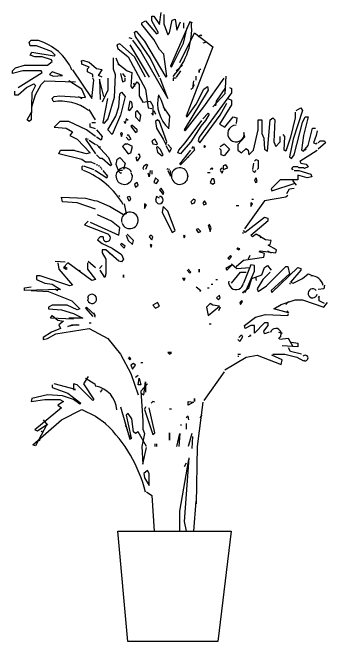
# Model space of a CAD drawing. Header units: millimetres. Extents: x 12377 to 30673, y 89761 to 101952.
# Drawn here: x 15308 to 15865, y 99788 to 100900 of the extents above; entities that cross this region are included whole.
import ezdxf

# ---------------------------------------------------------------- set-up
doc = ezdxf.new("R2010")
doc.units = ezdxf.units.MM

# ---------------------------------------------------------------- blocks, each defined once
blk = doc.blocks.new('A$C42C9230E')
for p, q in [((259.6, 1090.6), (262.8, 1111.8)), ((246.5, 1105.3), (249.8, 1105.3)), ((246.5, 1097.1), (246.5, 1105.3)), ((249.8, 1105.3), (259.6, 1090.6)), ((267.7, 1108.5), (267.7, 1092.2)), ((228.6, 1093.8), (235.1, 1097.1)), ((228.6, 1090.6), (228.6, 1093.8)), ((249.8, 1064.5), (228.6, 1090.6)), ((235.1, 1097.1), (254.7, 1074.3)), ((257.9, 1075.9), (246.5, 1097.1)), ((267.7, 1092.2), (274.3, 1072.6)), ((277.5, 1075.9), (282.4, 1098.7)), ((313.4, 1095.5), (279.2, 1017.1)), ((282.4, 1098.7), (287.3, 1100.4)), ((287.3, 1100.4), (290.6, 1080.8)), ((290.6, 1080.8), (297.1, 1095.5)), ((302, 1093.8), (302, 1084.1)), ((318.3, 1093.8), (313.4, 1095.5)), ((215.5, 1077.5), (218.8, 1079.2)), ((218.8, 1079.2), (233.5, 1061.2)), ((302, 1057.9), (308.6, 1085.7)), ((205.7, 1067.7), (210.6, 1066.1)), ((217.1, 1069.4), (215.5, 1077.5)), ((243.3, 1031.8), (217.1, 1069.4)), ((254.7, 1074.3), (257.9, 1075.9)), ((274.3, 1072.6), (277.5, 1075.9)), ((295.5, 1023.6), (321.6, 1075.9)), ((321.6, 1075.9), (354.3, 1051.4)), ((328.1, 1069.4), (333, 1072.6)), ((333, 1072.6), (334.7, 1071)), ((29.4, 1059.6), (32.7, 1062.8)), ((31, 1053), (29.4, 1059.6)), ((32.7, 1062.8), (45.7, 1062.8)), ((189.4, 1056.3), (184.5, 1054.7)), ((215.5, 1033.4), (189.4, 1056.3)), ((212.2, 1062.8), (226.9, 1043.2)), ((233.5, 1061.2), (271, 997.5)), ((259.6, 1046.5), (249.8, 1064.5)), ((280.8, 1015.5), (302, 1057.9)), ((342.8, 1059.6), (336.3, 1057.9)), ((42.4, 1053), (31, 1053)), ((68.6, 1043.2), (42.4, 1053)), ((184.5, 1054.7), (186.1, 1048.1)), ((186.1, 1048.1), (204.1, 1033.4)), ((207.3, 1054.7), (241.6, 997.5)), ((267.7, 1038.3), (259.6, 1046.5)), ((354.3, 1051.4), (306.9, 929)), ((31, 1036.7), (34.3, 1041.6)), ((39.2, 1033.4), (31, 1036.7)), ((34.3, 1041.6), (73.5, 1035.1)), ((75.1, 1036.7), (68.6, 1043.2)), ((73.5, 1035.1), (75.1, 1036.7)), ((226.9, 1043.2), (274.3, 960)), ((272.6, 999.2), (267.7, 1038.3)), ((52.2, 1033.4), (39.2, 1033.4)), ((68.6, 1028.5), (52.2, 1033.4)), ((62, 1018.8), (70.2, 1025.3)), ((70.2, 1025.3), (68.6, 1028.5)), ((122.4, 1026.9), (120.8, 1025.3)), ((122.4, 1020.4), (122.4, 1026.9)), ((135.5, 1023.6), (124.1, 1026.9)), ((148.6, 1012.2), (135.5, 1023.6)), ((177.9, 1031.8), (177.9, 1012.2)), ((182.8, 1031.8), (187.7, 1018.8)), ((204.1, 1033.4), (235.1, 976.3)), ((235.1, 997.5), (215.5, 1033.4)), ((259.6, 997.5), (243.3, 1031.8)), ((0, 1009), (4.9, 1013.9)), ((4.9, 1013.9), (21.2, 1018.8)), ((21.2, 1018.8), (62, 1018.8)), ((135.5, 1015.5), (122.4, 1020.4)), ((132.2, 1012.2), (135.5, 1015.5)), ((132.2, 1007.3), (132.2, 1012.2)), ((158.4, 1010.6), (148.6, 1012.2)), ((177.9, 1012.2), (181.2, 1002.4)), ((186.1, 1022), (202.4, 1009)), ((279.2, 1017.1), (280.8, 1015.5)), ((300.4, 1018.8), (289, 1009)), ((331.4, 1012.2), (333, 1010.6)), ((18, 1009), (0, 1004.1)), ((0, 1004.1), (0, 1009)), ((9.8, 979.6), (52.2, 1005.7)), ((50.6, 1009), (18, 1009)), ((52.2, 1005.7), (50.6, 1009)), ((70.2, 1007.3), (65.3, 1002.4)), ((65.3, 1002.4), (71.8, 999.2)), ((88.2, 1000.8), (70.2, 1007.3)), ((71.8, 999.2), (88.2, 1000.8)), ((106.1, 1010.6), (140.4, 960)), ((142, 1002.4), (132.2, 1007.3)), ((142, 997.5), (142, 1002.4)), ((151.8, 1000.8), (158.4, 1010.6)), ((158.4, 997.5), (151.8, 1000.8)), ((181.2, 1002.4), (179.6, 961.6)), ((191, 1004.1), (194.3, 989.4)), ((194.3, 1004.1), (199.2, 997.5)), ((202.4, 1009), (210.6, 1005.7)), ((210.6, 1005.7), (209, 981.2)), ((297.1, 1009), (289, 997.5)), ((329.8, 1010.6), (329.8, 1005.7)), ((329.8, 1005.7), (329.8, 1010.6)), ((50.6, 984.5), (57.1, 991)), ((57.1, 991), (111, 989.4)), ((122.4, 976.3), (99.6, 991)), ((140.4, 960), (143.7, 992.6)), ((143.7, 992.6), (142, 995.9)), ((153.5, 994.3), (155.1, 958.3)), ((161.6, 963.2), (153.5, 994.3)), ((168.2, 995.9), (168.2, 974.7)), ((194.3, 989.4), (199.2, 991)), ((199.2, 991), (199.2, 995.9)), ((274.3, 960), (261.2, 995.9)), ((271, 997.5), (272.6, 999.2)), ((289, 995.9), (284.1, 995.9)), ((284.1, 995.9), (284.1, 991)), ((320, 991), (318.3, 977.9)), ((324.9, 992.6), (324.9, 999.2)), ((337.9, 945.3), (373.9, 995.9)), ((377.1, 999.2), (375.5, 968.1)), ((9.8, 966.5), (24.5, 979.6)), ((24.5, 979.6), (37.5, 986.1)), ((40.8, 982.8), (34.3, 969.8)), ((37.5, 986.1), (40.8, 982.8)), ((40.8, 966.5), (50.6, 984.5)), ((209, 981.2), (212.2, 977.9)), ((212.2, 977.9), (220.4, 989.4)), ((213.9, 987.7), (215.5, 981.2)), ((220.4, 989.4), (223.7, 984.5)), ((223.7, 984.5), (223.7, 964.9)), ((318.3, 977.9), (321.6, 984.5)), ((337.9, 976.3), (344.5, 981.2)), ((344.5, 981.2), (346.1, 974.7)), ((360.8, 955.1), (377.1, 979.6)), ((383.6, 979.6), (386.9, 977.9)), ((3.3, 973), (3.3, 966.5)), ((34.3, 969.8), (32.7, 922.4)), ((129, 961.6), (122.4, 976.3)), ((168.2, 974.7), (158.4, 953.4)), ((187.7, 945.3), (189.4, 968.1)), ((189.4, 968.1), (192.6, 971.4)), ((192.6, 971.4), (199.2, 963.2)), ((235.1, 976.3), (240, 943.7)), ((346.1, 974.7), (303.7, 904.5)), ((315.1, 977.9), (316.7, 976.3)), ((324.9, 950.2), (337.9, 976.3)), ((386.9, 969.8), (329.8, 891.4)), ((375.5, 968.1), (354.3, 945.3)), ((386.9, 977.9), (386.9, 969.8)), ((3.3, 966.5), (9.8, 966.5)), ((34.3, 945.3), (40.8, 966.5)), ((70.2, 960), (73.5, 963.2)), ((71.8, 955.1), (70.2, 960)), ((73.5, 963.2), (83.3, 964.9)), ((83.3, 964.9), (129, 961.6)), ((115.9, 963.2), (122.4, 960)), ((160, 917.5), (168.2, 960)), ((179.6, 961.6), (168.2, 924.1)), ((199.2, 963.2), (191, 930.6)), ((223.7, 964.9), (230.2, 953.4)), ((257.9, 966.5), (262.8, 956.7)), ((262.8, 956.7), (269.4, 938.8)), ((380.4, 960), (386.9, 956.7)), ((386.9, 956.7), (386.9, 948.6)), ((34.3, 937.1), (34.3, 945.3)), ((182.8, 929), (187.7, 945.3)), ((207.3, 955.1), (204.1, 940.4)), ((210.6, 953.4), (207.3, 955.1)), ((207.3, 938.8), (212.2, 945.3)), ((212.2, 945.3), (210.6, 953.4)), ((230.2, 953.4), (243.3, 955.1)), ((243.3, 955.1), (248.1, 946.9)), ((248.1, 946.9), (248.1, 930.6)), ((266.1, 945.3), (277.5, 929)), ((305.3, 902.8), (337.9, 945.3)), ((308.6, 927.3), (324.9, 950.2)), ((359.2, 946.9), (360.8, 955.1)), ((386.9, 948.6), (365.7, 914.3)), ((367.3, 930.6), (378.8, 951.8)), ((26.1, 922.4), (34.3, 937.1)), ((146.9, 922.4), (135.5, 940.4)), ((204.1, 940.4), (207.3, 938.8)), ((220.4, 938.8), (217.1, 935.5)), ((217.1, 935.5), (217.1, 927.3)), ((226.9, 930.6), (220.4, 938.8)), ((240, 943.7), (246.5, 942)), ((249.8, 938.8), (253, 932.2)), ((512.6, 938.8), (496.3, 888.1)), ((499.6, 935.5), (499.6, 925.7)), ((501.2, 938.8), (509.4, 943.7)), ((509.4, 943.7), (512.6, 938.8)), ((168.2, 924.1), (161.6, 915.9)), ((168.2, 904.5), (182.8, 929)), ((191, 930.6), (176.3, 896.3)), ((200.8, 924.1), (199.2, 915.9)), ((204.1, 920.8), (200.8, 924.1)), ((217.1, 927.3), (225.3, 919.2)), ((225.3, 919.2), (226.9, 930.6)), ((248.1, 930.6), (246.5, 933.9)), ((277.5, 929), (275.9, 906.1)), ((306.9, 929), (308.6, 927.3)), ((331.4, 881.6), (367.3, 930.6)), ((336.3, 924.1), (346.1, 933.9)), ((347.7, 932.2), (341.2, 920.8)), ((346.1, 933.9), (347.7, 932.2)), ((375.5, 909.4), (390.2, 927.3)), ((390.2, 927.3), (396.7, 925.7)), ((396.7, 925.7), (395.1, 915.9)), ((455.5, 922.4), (460.4, 925.7)), ((460.4, 925.7), (463.6, 922.4)), ((499.6, 925.7), (491.4, 891.4)), ((512.6, 917.5), (517.5, 927.3)), ((522.4, 927.3), (514.3, 894.7)), ((517.5, 927.3), (522.4, 927.3)), ((29.4, 919.2), (26.1, 922.4)), ((32.7, 922.4), (29.4, 919.2)), ((83.3, 919.2), (73.5, 909.4)), ((99.6, 919.2), (83.3, 919.2)), ((130.6, 904.5), (99.6, 919.2)), ((137.1, 909.4), (137.1, 915.9)), ((140.4, 917.5), (146.9, 917.5)), ((161.6, 915.9), (160, 917.5)), ((199.2, 915.9), (197.5, 919.2)), ((210.6, 912.6), (209, 911)), ((220.4, 904.5), (210.6, 912.6)), ((256.3, 922.4), (253, 919.2)), ((253, 919.2), (254.7, 907.7)), ((259.6, 919.2), (256.3, 922.4)), ((272.6, 883.2), (259.6, 919.2)), ((305.3, 881.6), (334.7, 920.8)), ((341.2, 920.8), (333, 911)), ((365.7, 914.3), (375.5, 909.4)), ((434.3, 922.4), (440.8, 922.4)), ((434.3, 904.5), (434.3, 922.4)), ((440.8, 922.4), (440.8, 897.9)), ((450.6, 866.9), (455.5, 922.4)), ((463.6, 922.4), (462, 883.2)), ((497.9, 860.4), (512.6, 917.5)), ((73.5, 909.4), (94.7, 907.7)), ((94.7, 907.7), (106.1, 901.2)), ((106.1, 901.2), (101.2, 894.7)), ((146.9, 893), (130.6, 904.5)), ((146.9, 906.1), (137.1, 909.4)), ((148.6, 904.5), (158.4, 893)), ((176.3, 896.3), (168.2, 904.5)), ((209, 911), (217.1, 899.6)), ((217.1, 899.6), (220.4, 901.2)), ((220.4, 901.2), (220.4, 904.5)), ((254.7, 907.7), (266.1, 888.1)), ((303.7, 904.5), (305.3, 902.8)), ((333, 911), (315.1, 883.2)), ((426.1, 868.6), (434.3, 904.5)), ((522.4, 876.7), (530.6, 907.7)), ((530.6, 907.7), (535.5, 907.7)), ((538.7, 902.8), (537.1, 894.7)), ((101.2, 894.7), (114.3, 888.1)), ((130.6, 889.8), (129, 888.1)), ((129, 888.1), (130.6, 889.8)), ((156.7, 886.5), (148.6, 891.4)), ((158.4, 893), (156.7, 886.5)), ((192.6, 899.6), (191, 897.9)), ((191, 897.9), (192.6, 893)), ((194.3, 897.9), (192.6, 899.6)), ((192.6, 893), (194.3, 897.9)), ((205.7, 886.5), (200.8, 891.4)), ((202.4, 894.7), (204.1, 896.3)), ((204.1, 896.3), (209, 888.1)), ((329.8, 891.4), (328.1, 884.9)), ((409.8, 891.4), (398.3, 878.4)), ((408.1, 899.6), (409.8, 891.4)), ((440.8, 897.9), (444.1, 889.8)), ((444.1, 889.8), (445.7, 870.2)), ((473.4, 883.2), (473.4, 893)), ((481.6, 893), (478.3, 896.3)), ((480, 868.6), (481.6, 893)), ((491.4, 891.4), (483.2, 866.9)), ((514.3, 894.7), (511, 868.6)), ((537.1, 894.7), (532.2, 881.6)), ((114.3, 888.1), (137.1, 863.7)), ((129, 888.1), (146.9, 862)), ((133.9, 888.1), (132.2, 888.1)), ((132.2, 888.1), (133.9, 888.1)), ((135.5, 886.5), (146.9, 878.4)), ((148.6, 878.4), (169.8, 855.5)), ((199.2, 880), (194.3, 875.1)), ((200.8, 878.4), (199.2, 880)), ((202.4, 880), (200.8, 878.4)), ((212.2, 875.1), (202.4, 880)), ((209, 888.1), (205.7, 886.5)), ((251.4, 888.1), (246.5, 884.9)), ((246.5, 884.9), (248.1, 880)), ((248.1, 880), (254.7, 878.4)), ((256.3, 880), (251.4, 888.1)), ((254.7, 878.4), (256.3, 880)), ((266.1, 888.1), (271, 878.4)), ((271, 878.4), (272.6, 883.2)), ((280.8, 871.8), (274.3, 878.4)), ((293.9, 868.6), (305.3, 881.6)), ((315.1, 883.2), (302, 868.6)), ((328.1, 884.9), (331.4, 881.6)), ((367.3, 875.1), (373.9, 880)), ((373.9, 880), (383.6, 870.2)), ((398.3, 878.4), (398.3, 868.6)), ((462, 883.2), (465.3, 875.1)), ((465.3, 875.1), (473.4, 883.2)), ((496.3, 888.1), (489.8, 857.1)), ((532.2, 881.6), (537.1, 880)), ((537.1, 880), (538.7, 881.6)), ((540.4, 881.6), (543.6, 884.9)), ((553.4, 881.6), (540.4, 870.2)), ((543.6, 884.9), (551.8, 884.9)), ((551.8, 884.9), (553.4, 881.6)), ((81.6, 862), (84.9, 868.6)), ((84.9, 868.6), (109.4, 868.6)), ((130.6, 862), (106.1, 868.6)), ((155.1, 873.5), (153.5, 875.1)), ((153.5, 875.1), (155.1, 873.5)), ((194.3, 875.1), (204.1, 862)), ((209, 863.7), (212.2, 875.1)), ((256.3, 875.1), (254.7, 873.5)), ((254.7, 873.5), (256.3, 865.3)), ((261.2, 870.2), (256.3, 875.1)), ((266.1, 860.4), (261.2, 870.2)), ((271, 876.7), (277.5, 865.3)), ((277.5, 865.3), (280.8, 871.8)), ((292.2, 863.7), (293.9, 868.6)), ((295.5, 844.1), (315.1, 868.6)), ((302, 868.6), (297.1, 862)), ((321.6, 868.6), (303.7, 849)), ((316.7, 871.8), (320, 875.1)), ((320, 875.1), (321.6, 868.6)), ((339.6, 876.7), (337.9, 875.1)), ((337.9, 875.1), (339.6, 873.5)), ((341.2, 875.1), (339.6, 876.7)), ((339.6, 873.5), (341.2, 875.1)), ((369, 868.6), (365.7, 871.8)), ((369, 860.4), (369, 868.6)), ((383.6, 870.2), (373.9, 858.8)), ((398.3, 868.6), (404.9, 863.7)), ((404.9, 863.7), (413, 871.8)), ((413, 871.8), (416.3, 868.6)), ((416.3, 868.6), (417.9, 860.4)), ((417.9, 860.4), (426.1, 868.6)), ((445.7, 870.2), (450.6, 866.9)), ((483.2, 866.9), (480, 868.6)), ((507.7, 849), (538.7, 868.6)), ((511, 868.6), (514.3, 866.9)), ((514.3, 866.9), (522.4, 876.7)), ((519.2, 870.2), (517.5, 868.6)), ((517.5, 868.6), (519.2, 870.2)), ((122.4, 852.2), (81.6, 862)), ((137.1, 863.7), (130.6, 862)), ((155.1, 853.9), (148.6, 860.4)), ((204.1, 862), (209, 863.7)), ((218.8, 855.5), (220.4, 857.1)), ((225.3, 857.1), (220.4, 849)), ((222, 860.4), (223.7, 862)), ((223.7, 862), (225.3, 857.1)), ((256.3, 865.3), (264.5, 858.8)), ((264.5, 858.8), (266.1, 860.4)), ((297.1, 862), (292.2, 863.7)), ((311.8, 857.1), (310.2, 855.5)), ((310.2, 855.5), (311.8, 857.1)), ((373.9, 858.8), (369, 860.4)), ((489.8, 857.1), (493, 853.9)), ((493, 853.9), (497.9, 860.4)), ((129, 847.3), (122.4, 852.2)), ((138.8, 847.3), (129, 847.3)), ((146.9, 844.1), (138.8, 847.3)), ((158.4, 853.9), (155.1, 853.9)), ((173.1, 840.8), (158.4, 853.9)), ((169.8, 855.5), (174.7, 842.4)), ((184.5, 852.2), (182.8, 844.1)), ((184.5, 852.2), (189.4, 855.5)), ((189.4, 855.5), (199.2, 845.7)), ((199.2, 845.7), (195.9, 834.3)), ((220.4, 849), (218.8, 855.5)), ((303.7, 849), (297.1, 842.4)), ((426.1, 845.7), (424.5, 834.3)), ((427.7, 849), (431, 852.2)), ((431, 852.2), (434.3, 850.6)), ((434.3, 850.6), (434.3, 835.9)), ((507.7, 849), (509.4, 845.7)), ((509.4, 845.7), (519.2, 844.1)), ((124.1, 840.8), (122.4, 839.2)), ((122.4, 839.2), (124.1, 840.8)), ((122.4, 839.2), (122.4, 834.3)), ((122.4, 834.3), (124.1, 834.3)), ((125.7, 840.8), (143.7, 834.3)), ((150.2, 842.4), (148.6, 842.4)), ((148.6, 842.4), (150.2, 842.4)), ((153.5, 840.8), (151.8, 840.8)), ((151.8, 840.8), (153.5, 840.8)), ((156.7, 837.5), (155.1, 839.2)), ((155.1, 839.2), (156.7, 837.5)), ((158.4, 834.3), (156.7, 835.9)), ((156.7, 835.9), (158.4, 834.3)), ((174.7, 842.4), (173.1, 840.8)), ((182.8, 844.1), (186.1, 834.3)), ((231.8, 840.8), (230.2, 835.9)), ((230.2, 835.9), (231.8, 834.3)), ((231.8, 840.8), (236.7, 844.1)), ((238.4, 842.4), (235.1, 834.3)), ((236.7, 844.1), (238.4, 842.4)), ((274.3, 835.9), (272.6, 834.3)), ((272.6, 834.3), (274.3, 835.9)), ((277.5, 834.3), (275.9, 834.3)), ((275.9, 834.3), (277.5, 834.3)), ((297.1, 842.4), (295.5, 844.1)), ((349.4, 834.3), (352.6, 837.5)), ((352.6, 837.5), (354.3, 835.9)), ((354.3, 835.9), (352.6, 834.3)), ((367.3, 834.3), (370.6, 837.5)), ((377.1, 842.4), (372.2, 840.8)), ((372.2, 840.8), (372.2, 834.3)), ((372.2, 834.3), (380.4, 837.5)), ((380.4, 837.5), (377.1, 842.4)), ((434.3, 835.9), (432.6, 834.3)), ((496.3, 839.2), (493, 835.9)), ((493, 835.9), (496.3, 834.3)), ((504.5, 839.2), (496.3, 839.2)), ((506.1, 837.5), (504.5, 839.2)), ((514.3, 837.5), (506.1, 837.5)), ((515.9, 835.9), (514.3, 837.5)), ((522.4, 839.2), (515.9, 835.9)), ((519.2, 844.1), (522.4, 839.2)), ((145.3, 832.6), (146.9, 832.6)), ((146.9, 832.6), (166.5, 819.6)), ((168.2, 822.8), (160, 832.6)), ((166.5, 819.6), (168.2, 822.8)), ((194.3, 832.6), (186.1, 832.6)), ((186.1, 832.6), (191, 827.7)), ((191, 827.7), (192.6, 829.4)), ((209, 829.4), (210.6, 824.5)), ((241.6, 821.2), (240, 827.7)), ((243.3, 832.6), (241.6, 821.2)), ((246.5, 832.6), (246.5, 826.1)), ((274.3, 832.6), (279.2, 822.8)), ((279.2, 822.8), (279.2, 832.6)), ((308.6, 824.5), (310.2, 821.2)), ((344.5, 829.4), (349.4, 829.4)), ((367.3, 832.6), (370.6, 827.7)), ((370.6, 827.7), (372.2, 832.6)), ((424.5, 832.6), (427.7, 829.4)), ((427.7, 829.4), (431, 832.6)), ((497.9, 832.6), (506.1, 832.6)), ((520.8, 819.6), (504.5, 824.5)), ((504.5, 824.5), (504.5, 816.3)), ((506.1, 832.6), (527.3, 826.1)), ((527.3, 826.1), (528.9, 821.2)), ((253, 819.6), (249.8, 811.4)), ((257.9, 814.7), (253, 819.6)), ((254.7, 809.8), (257.9, 814.7)), ((352.6, 817.9), (349.4, 811.4)), ((355.9, 817.9), (352.6, 817.9)), ((357.5, 811.4), (355.9, 817.9)), ((431, 819.6), (427.7, 816.3)), ((427.7, 816.3), (429.4, 811.4)), ((429.4, 811.4), (432.6, 813)), ((432.6, 813), (431, 819.6)), ((473.4, 816.3), (457.1, 800)), ((504.5, 816.3), (473.4, 816.3)), ((494.7, 814.7), (501.2, 806.5)), ((528.9, 821.2), (520.8, 819.6)), ((220.4, 811.4), (215.5, 808.2)), ((215.5, 808.2), (217.1, 803.3)), ((217.1, 803.3), (222, 806.5)), ((222, 806.5), (220.4, 811.4)), ((249.8, 811.4), (254.7, 809.8)), ((262.8, 801.6), (259.6, 798.4)), ((267.7, 793.5), (262.8, 801.6)), ((349.4, 811.4), (354.3, 808.2)), ((354.3, 808.2), (357.5, 811.4)), ((458.7, 796.7), (497.9, 809.8)), ((489.8, 800), (497.9, 801.6)), ((259.6, 798.4), (266.1, 790.2)), ((266.1, 790.2), (267.7, 793.5)), ((457.1, 800), (458.7, 796.7)), ((484.9, 791.8), (489.8, 800)), ((86.5, 785.3), (129, 783.7)), ((88.2, 777.1), (86.5, 785.3)), ((129, 783.7), (146.9, 778.8)), ((171.4, 769), (148.6, 778.8)), ((187.7, 788.6), (189.4, 786.9)), ((207.3, 786.9), (202.4, 785.3)), ((202.4, 785.3), (205.7, 778.8)), ((205.7, 778.8), (209, 782)), ((209, 782), (207.3, 786.9)), ((254.7, 786.9), (253, 780.4)), ((259.6, 783.7), (254.7, 786.9)), ((320, 782), (315.1, 777.1)), ((323.2, 780.4), (320, 782)), ((321.6, 775.5), (323.2, 780.4)), ((339.6, 778.8), (336.3, 775.5)), ((342.8, 773.9), (339.6, 778.8)), ((445.7, 778.8), (409.8, 729.8)), ((422.8, 782), (426.1, 782)), ((483.2, 785.3), (445.7, 778.8)), ((486.5, 788.6), (483.2, 785.3)), ((114.3, 775.5), (88.2, 777.1)), ((146.9, 764.1), (114.3, 775.5)), ((195.9, 754.3), (171.4, 769)), ((197.5, 773.9), (200.8, 755.9)), ((233.5, 773.9), (233.5, 765.7)), ((236.7, 772.2), (233.5, 773.9)), ((233.5, 765.7), (236.7, 772.2)), ((266.1, 769), (264.5, 759.2)), ((274.3, 760.8), (266.1, 769)), ((315.1, 777.1), (316.7, 773.9)), ((316.7, 773.9), (321.6, 775.5)), ((336.3, 775.5), (337.9, 772.2)), ((337.9, 772.2), (342.8, 773.9)), ((395.1, 770.6), (400, 770.6)), ((421.2, 775.5), (421.2, 769)), ((424.5, 773.9), (421.2, 775.5)), ((421.2, 769), (424.5, 773.9)), ((264.5, 759.2), (282.4, 723.3)), ((287.3, 726.5), (274.3, 760.8)), ((174.7, 742.8), (150.2, 754.3)), ((200.8, 755.9), (195.9, 754.3)), ((445.7, 749.4), (411.4, 723.3)), ((452.2, 747.7), (445.7, 749.4)), ((452.2, 744.5), (452.2, 747.7)), ((133.9, 742.8), (127.3, 736.3)), ((127.3, 736.3), (169.8, 720)), ((137.1, 741.2), (187.7, 718.4)), ((189.4, 731.4), (174.7, 742.8)), ((346.1, 736.3), (349.4, 724.9)), ((351, 731.4), (347.7, 738)), ((421.2, 718.4), (452.2, 744.5)), ((187.7, 718.4), (189.4, 731.4)), ((282.4, 723.3), (287.3, 726.5)), ((328.1, 729.8), (324.9, 728.2)), ((324.9, 728.2), (328.1, 723.3)), ((333, 724.9), (328.1, 729.8)), ((328.1, 723.3), (333, 724.9)), ((349.4, 724.9), (351, 731.4)), ((406.5, 723.3), (408.1, 721.6)), ((411.4, 723.3), (408.1, 726.5)), ((155.1, 715.1), (150.2, 710.2)), ((160, 715.1), (155.1, 715.1)), ((200.8, 718.4), (204.1, 708.6)), ((213.9, 708.6), (202.4, 720)), ((244.9, 718.4), (241.6, 715.1)), ((241.6, 715.1), (246.5, 710.2)), ((248.1, 715.1), (244.9, 718.4)), ((246.5, 710.2), (248.1, 715.1)), ((303.7, 718.4), (302, 716.7)), ((302, 716.7), (303.7, 713.5)), ((305.3, 716.7), (303.7, 718.4)), ((303.7, 713.5), (305.3, 716.7)), ((424.5, 715.1), (421.2, 718.4)), ((431, 720), (424.5, 715.1)), ((447.3, 710.2), (431, 720)), ((435.9, 718.4), (439.2, 713.5)), ((150.2, 710.2), (158.4, 703.7)), ((158.4, 703.7), (176.3, 695.5)), ((192.6, 703.7), (191, 702)), ((191, 702), (197.5, 695.5)), ((199.2, 698.8), (192.6, 703.7)), ((204.1, 708.6), (212.2, 702)), ((212.2, 702), (213.9, 708.6)), ((244.9, 702), (243.3, 700.4)), ((246.5, 700.4), (244.9, 702)), ((457.1, 708.6), (447.3, 710.2)), ((452.2, 700.4), (455.5, 702)), ((455.5, 702), (457.1, 708.6)), ((164.9, 692.2), (158.4, 692.2)), ((158.4, 692.2), (158.4, 687.3)), ((187.7, 672.6), (164.9, 692.2)), ((176.3, 695.5), (192.6, 684.1)), ((197.5, 695.5), (199.2, 698.8)), ((243.3, 700.4), (244.9, 697.1)), ((244.9, 697.1), (246.5, 700.4)), ((398.3, 695.5), (396.7, 693.9)), ((396.7, 693.9), (400, 692.2)), ((401.6, 693.9), (398.3, 695.5)), ((400, 692.2), (401.6, 693.9)), ((435.9, 689), (437.5, 690.6)), ((437.5, 690.6), (465.3, 687.3)), ((450.6, 690.6), (457.1, 687.3)), ((466.9, 692.2), (452.2, 700.4)), ((465.3, 687.3), (466.9, 692.2)), ((158.4, 687.3), (164.9, 675.9)), ((171.4, 685.7), (176.3, 684.1)), ((192.6, 684.1), (195.9, 675.9)), ((385.3, 682.4), (380.4, 677.5)), ((383.6, 675.9), (386.9, 680.8)), ((386.9, 680.8), (385.3, 682.4)), ((408.1, 674.3), (444.1, 679.2)), ((419.6, 682.4), (416.3, 675.9)), ((445.7, 685.7), (435.9, 689)), ((444.1, 679.2), (445.7, 685.7)), ((75.1, 672.6), (93.1, 671)), ((80, 669.4), (81.6, 658)), ((98, 669.4), (89.8, 661.2)), ((140.4, 638.4), (98, 669.4)), ((132.2, 669.4), (132.2, 658)), ((133.9, 672.6), (146.9, 661.2)), ((164.9, 675.9), (164.9, 649.8)), ((192.6, 671), (187.7, 672.6)), ((195.9, 675.9), (192.6, 671)), ((380.4, 677.5), (383.6, 675.9)), ((386.9, 667.8), (396.7, 659.6)), ((395.1, 662.9), (408.1, 674.3)), ((81.6, 658), (106.1, 630.2)), ((89.8, 661.2), (94.7, 658)), ((96.3, 659.6), (91.4, 662.9)), ((94.7, 658), (96.3, 659.6)), ((117.5, 656.3), (119.2, 654.7)), ((132.2, 658), (146.9, 640)), ((158.4, 664.5), (153.5, 659.6)), ((163.3, 643.3), (155.1, 656.3)), ((308.6, 656.3), (313.4, 651.4)), ((315.1, 653.1), (310.2, 658)), ((329.8, 658), (329.8, 653.1)), ((329.8, 653.1), (329.8, 658)), ((388.5, 666.1), (377.1, 659.6)), ((377.1, 659.6), (378.8, 656.3)), ((378.8, 656.3), (388.5, 666.1)), ((396.7, 659.6), (419.6, 661.2)), ((421.2, 666.1), (408.1, 633.5)), ((427.7, 664.5), (421.2, 666.1)), ((427.7, 654.7), (427.7, 664.5)), ((440.8, 648.2), (445.7, 661.2)), ((445.7, 661.2), (450.6, 664.5)), ((449, 628.6), (483.2, 662.9)), ((450.6, 664.5), (457.1, 656.3)), ((458.7, 617.1), (504.5, 661.2)), ((483.2, 662.9), (486.5, 662.9)), ((486.5, 662.9), (489.8, 649.8)), ((509.4, 656.3), (491.4, 635.1)), ((504.5, 661.2), (509.4, 659.6)), ((509.4, 659.6), (509.4, 656.3)), ((49, 646.5), (42.4, 646.5)), ((42.4, 646.5), (42.4, 640)), ((101.2, 628.6), (49, 646.5)), ((164.9, 649.8), (163.3, 643.3)), ((195.9, 648.2), (195.9, 643.3)), ((195.9, 643.3), (195.9, 648.2)), ((313.4, 651.4), (315.1, 653.1)), ((386.9, 633.5), (403.2, 653.1)), ((403.2, 653.1), (413, 653.1)), ((411.4, 617.1), (427.7, 654.7)), ((422.8, 641.6), (440.8, 648.2)), ((429.4, 644.9), (431, 638.4)), ((455.5, 653.1), (442.4, 640)), ((489.8, 649.8), (457.1, 620.4)), ((512.6, 641.6), (522.4, 649.8)), ((522.4, 649.8), (527.3, 648.2)), ((42.4, 640), (57.1, 633.5)), ((146.9, 640), (140.4, 638.4)), ((305.3, 641.6), (300.4, 641.6)), ((300.4, 641.6), (303.7, 638.4)), ((303.7, 638.4), (305.3, 641.6)), ((359.2, 640), (362.4, 640)), ((417.9, 625.3), (422.8, 641.6)), ((442.4, 640), (432.6, 623.7)), ((491.4, 635.1), (496.3, 633.5)), ((496.3, 633.5), (512.6, 641.6)), ((21.2, 625.3), (32.7, 626.9)), ((21.2, 620.4), (21.2, 625.3)), ((57.1, 633.5), (70.2, 631.8)), ((70.2, 631.8), (84.9, 622)), ((75.1, 623.7), (80, 620.4)), ((106.1, 630.2), (101.2, 628.6)), ((324.9, 626.9), (333, 620.4)), ((344.5, 625.3), (347.7, 625.3)), ((351, 631.8), (354.3, 631.8)), ((406.5, 617.1), (417.9, 625.3)), ((432.6, 623.7), (434.3, 618.8)), ((434.3, 618.8), (449, 628.6)), ((489.8, 633.5), (491.4, 631.8)), ((550.2, 623.7), (540.4, 622)), ((551.8, 630.2), (550.2, 623.7)), ((84.9, 622), (21.2, 620.4)), ((32.7, 620.4), (63.7, 618.8)), ((63.7, 618.8), (104.5, 602.4)), ((333, 620.4), (331.4, 618.8)), ((365.7, 612.2), (360.8, 607.3)), ((367.3, 607.3), (365.7, 612.2)), ((408.1, 615.5), (406.5, 617.1)), ((457.1, 620.4), (458.7, 617.1)), ((104.5, 602.4), (119.2, 587.8)), ((133.9, 607.3), (132.2, 602.4)), ((360.8, 607.3), (364.1, 604.1)), ((364.1, 604.1), (367.3, 607.3)), ((404.9, 602.4), (401.6, 599.2)), ((403.2, 595.9), (406.5, 600.8)), ((406.5, 600.8), (404.9, 602.4)), ((475.1, 595.9), (499.6, 604.1)), ((488.1, 600.8), (483.2, 595.9)), ((499.6, 604.1), (512.6, 604.1)), ((512.6, 604.1), (550.2, 591)), ((542, 610.6), (540.4, 607.3)), ((542, 602.4), (542, 610.6)), ((551.8, 597.6), (542, 602.4)), ((70.2, 594.3), (63.7, 591)), ((63.7, 591), (63.7, 587.8)), ((96.3, 594.3), (70.2, 594.3)), ((114.3, 586.1), (96.3, 594.3)), ((130.6, 591), (129, 589.4)), ((129, 589.4), (142, 574.7)), ((146.9, 576.3), (130.6, 591)), ((256.3, 599.2), (248.1, 594.3)), ((248.1, 594.3), (253, 589.4)), ((253, 589.4), (259.6, 592.7)), ((259.6, 592.7), (256.3, 599.2)), ((349.4, 597.6), (342.8, 591)), ((342.8, 591), (346.1, 576.3)), ((346.1, 576.3), (365.7, 592.7)), ((354.3, 594.3), (349.4, 597.6)), ((365.7, 592.7), (354.3, 594.3)), ((367.3, 591), (364.1, 584.5)), ((401.6, 599.2), (403.2, 595.9)), ((462, 587.8), (475.1, 595.9)), ((550.2, 591), (556.7, 599.2)), ((63.7, 587.8), (86.5, 586.1)), ((86.5, 586.1), (107.7, 579.6)), ((107.7, 579.6), (124.1, 571.4)), ((119.2, 587.8), (114.3, 586.1)), ((143.7, 581.2), (145.3, 573.1)), ((488.1, 581.2), (462, 587.8)), ((484.9, 584.5), (488.1, 581.2)), ((486.5, 576.3), (488.1, 579.6)), ((66.9, 571.4), (70.2, 576.3)), ((107.7, 569.8), (66.9, 571.4)), ((70.2, 576.3), (80, 568.2)), ((80, 568.2), (89.8, 566.5)), ((124.1, 571.4), (99.6, 571.4)), ((409.8, 558.4), (429.4, 573.1)), ((429.4, 573.1), (447.3, 578)), ((447.3, 578), (486.5, 576.3)), ((89.8, 566.5), (81.6, 560)), ((81.6, 560), (84.9, 553.5)), ((112.6, 560), (98, 556.7)), ((98, 556.7), (104.5, 560)), ((104.5, 560), (117.5, 560)), ((135.5, 563.3), (138.8, 563.3)), ((347.7, 561.6), (351, 561.6)), ((411.4, 553.5), (409.8, 558.4)), ((421.2, 558.4), (411.4, 553.5)), ((427.7, 558.4), (421.2, 558.4)), ((445.7, 563.3), (427.7, 545.3)), ((427.7, 545.3), (427.7, 558.4)), ((444.1, 548.6), (452.2, 558.4)), ((452.2, 563.3), (445.7, 563.3)), ((452.2, 558.4), (452.2, 563.3)), ((68.6, 546.9), (53.9, 537.1)), ((84.9, 553.5), (68.6, 546.9)), ((76.7, 543.7), (135.5, 553.5)), ((135.5, 553.5), (168.2, 535.5)), ((445.7, 543.7), (444.1, 548.6)), ((453.8, 546.9), (445.7, 543.7)), ((470.2, 546.9), (476.7, 545.3)), ((53.9, 537.1), (53.9, 533.9)), ((53.9, 533.9), (62, 535.5)), ((62, 535.5), (76.7, 543.7)), ((168.2, 535.5), (191, 507.8)), ((401.6, 530.6), (398.3, 533.9)), ((400, 537.1), (404.9, 542)), ((406.5, 538.8), (401.6, 530.6)), ((404.9, 542), (406.5, 538.8)), ((421.2, 540.4), (416.3, 538.8)), ((419.6, 542), (421.2, 540.4)), ((475.1, 540.4), (470.2, 535.5)), ((488.1, 535.5), (471.8, 533.9)), ((496.3, 520.8), (488.1, 535.5)), ((493, 529), (504.5, 527.4)), ((504.5, 527.4), (504.5, 520.8)), ((504.5, 520.8), (476.7, 522.5)), ((491.4, 512.7), (488.1, 519.2)), ((511, 507.8), (491.4, 512.7)), ((191, 507.8), (209, 473.5)), ((204.1, 501.2), (207.3, 498)), ((209, 499.6), (205.7, 502.9)), ((280.8, 511), (274.3, 511)), ((274.3, 511), (277.5, 507.8)), ((277.5, 507.8), (280.8, 511)), ((375.5, 480), (413, 502.9)), ((398.3, 507.8), (403.2, 507.8)), ((398.3, 504.5), (400, 504.5)), ((413, 502.9), (432.6, 506.1)), ((432.6, 506.1), (475.1, 489.8)), ((476.7, 498), (458.7, 506.1)), ((460.4, 507.8), (481.6, 507.8)), ((481.6, 507.8), (502.8, 502.9)), ((502.8, 502.9), (514.3, 496.3)), ((207.3, 498), (209, 499.6)), ((213.9, 491.4), (209, 488.2)), ((217.1, 488.2), (213.9, 491.4)), ((226.9, 493.1), (230.2, 493.1)), ((475.1, 489.8), (476.7, 498)), ((209, 488.2), (212.2, 481.6)), ((212.2, 481.6), (217.1, 488.2)), ((133.9, 468.6), (125.7, 455.5)), ((209, 473.5), (222, 435.9)), ((222, 470.2), (217.1, 466.9)), ((373.9, 476.7), (337.9, 426.1)), ((129, 465.3), (145.3, 455.5)), ((222, 453.9), (223.7, 465.3)), ((223.7, 465.3), (226.9, 453.9)), ((231.8, 435.9), (235.1, 458.8)), ((235.1, 458.8), (235.1, 440.8)), ((70.2, 453.9), (70.2, 449)), ((70.2, 449), (98, 439.2)), ((111, 445.7), (73.5, 455.5)), ((114.3, 453.9), (107.7, 455.5)), ((107.7, 455.5), (107.7, 445.7)), ((107.7, 445.7), (111, 445.7)), ((142, 426.1), (114.3, 453.9)), ((125.7, 455.5), (143.7, 427.8)), ((145.3, 455.5), (146.9, 450.6)), ((158.4, 445.7), (155.1, 440.8)), ((226.9, 453.9), (222, 453.9)), ((238.4, 455.5), (226.9, 442.5)), ((62, 435.9), (34.3, 429.4)), ((88.2, 434.3), (62, 435.9)), ((107.7, 427.8), (88.2, 434.3)), ((98, 439.2), (120.8, 421.2)), ((226.9, 442.5), (230.2, 390.2)), ((226.9, 439.2), (231.8, 435.9)), ((34.3, 429.4), (32.7, 424.5)), ((32.7, 424.5), (57.1, 427.8)), ((57.1, 427.8), (83.3, 427.8)), ((89.8, 424.5), (80, 418)), ((83.3, 427.8), (89.8, 424.5)), ((119.2, 419.6), (107.7, 427.8)), ((143.7, 427.8), (142, 426.1)), ((248.1, 424.5), (244.9, 421.2)), ((251.4, 422.9), (248.1, 424.5)), ((310.2, 424.5), (320, 422.9)), ((310.2, 418), (310.2, 424.5)), ((320, 422.9), (310.2, 418)), ((321.6, 429.4), (321.6, 424.5)), ((321.6, 424.5), (321.6, 429.4)), ((336.3, 422.9), (326.5, 344.5)), ((86.5, 413.1), (39.2, 373.9)), ((80, 418), (86.5, 413.1)), ((120.8, 421.2), (119.2, 419.6)), ((191, 414.7), (207.3, 357.6)), ((235.1, 414.7), (233.5, 409.8)), ((251.4, 369), (241.6, 413.1)), ((277.5, 411.4), (280.8, 411.4)), ((86.5, 391.9), (122.4, 409.8)), ((122.4, 409.8), (146.9, 398.4)), ((204.1, 403.3), (200.8, 400)), ((210.6, 393.5), (204.1, 403.3)), ((233.5, 409.8), (248.1, 365.7)), ((35.9, 347.8), (86.5, 391.9)), ((53.9, 391.9), (62, 382.1)), ((146.9, 398.4), (164.9, 385.3)), ((200.8, 400), (209, 362.5)), ((213.9, 370.6), (210.6, 393.5)), ((230.2, 390.2), (230.2, 375.5)), ((310.2, 398.4), (306.9, 395.1)), ((311.8, 391.9), (310.2, 398.4)), ((334.7, 400), (331.4, 395.1)), ((60.4, 383.7), (40.8, 346.1)), ((44.1, 372.3), (60.4, 383.7)), ((199.2, 382.1), (202.4, 375.5)), ((297.1, 383.7), (298.8, 382.1)), ((306.9, 385.3), (306.9, 375.5)), ((39.2, 373.9), (44.1, 372.3)), ((52.2, 372.3), (50.6, 370.6)), ((50.6, 370.6), (52.2, 372.3)), ((217.1, 367.4), (213.9, 370.6)), ((222, 370.6), (217.1, 367.4)), ((236.7, 344.5), (222, 370.6)), ((233.5, 367.4), (228.6, 344.5)), ((230.2, 375.5), (233.5, 367.4)), ((248.1, 365.7), (251.4, 369)), ((277.5, 369), (277.5, 355.9)), ((277.5, 355.9), (277.5, 369)), ((290.6, 344.5), (295.5, 367.4)), ((295.5, 367.4), (293.9, 344.5)), ((316.7, 367.4), (310.2, 344.5)), ((49, 359.2), (47.3, 354.3)), ((210.6, 359.2), (204.1, 365.7)), ((207.3, 357.6), (210.6, 359.2)), ((318.3, 362.5), (316.7, 341.2)), ((40.8, 346.1), (35.9, 347.8)), ((251.4, 349.4), (251.4, 344.5)), ((254.7, 349.4), (254.7, 344.5)), ((228.6, 344.5), (230.2, 313.5)), ((230.2, 313.5), (236.7, 342.9)), ((326.5, 344.5), (324.9, 243.3)), ((311.8, 324.9), (303.7, 212.3)), ((295.5, 230.2), (311.8, 321.7)), ((306.9, 315.1), (303.7, 308.6)), ((238.4, 302.1), (231.8, 297.2)), ((241.6, 297.2), (238.4, 302.1)), ((231.8, 297.2), (233.5, 289)), ((241.6, 275.9), (241.6, 297.2)), ((233.5, 289), (241.6, 275.9)), ((236.7, 264.5), (246.5, 258)), ((246.5, 258), (250.3, 194.9)), ((320.7, 194.9), (324.9, 248.2)), ((295.5, 194.9), (295.5, 230.2)), ((303.7, 212.3), (307.1, 194.9)), ((203.7, 0), (186, 194.9)), ((186, 194.9), (386.7, 194.9)), ((386.7, 194.9), (362.7, 0)), ((362.7, 0), (203.7, 0))]:
    blk.add_line(p, q)
for centre, radius, start, end in [((194.3, 1082.4), 122.4, 317.1211, 5.2624), ((19.6, 973), 93.1, 23.459, 73.7798), ((316.7, 951.8), 60.4, 165.9638, 228.2397), ((84.9, 871.8), 83.3, 53.5691, 98.9149), ((395.1, 897.9), 14.7, 90, 7.125), ((197.5, 822.8), 14.7, 29.7449, 7.125), ((295.5, 822.8), 14.7, 7.125, 353.6598), ((73.5, 700.4), 142, 30.63, 68.4429), ((259.6, 780.4), 6.53, 180, 90), ((207.3, 744.5), 14.7, 200.556, 195.9454), ((166.5, 713.5), 6.53, 165.9638, 63.4349), ((527.3, 623.7), 22.9, 14.9314, 90), ((395.1, 635.1), 13.1, 170.5377, 352.875), ((530.6, 615.5), 8.16, 38.6598, 348.6901), ((140.4, 605.7), 8.16, 201.8014, 165.9638), ((465.3, 543.7), 9.8, 303.6901, 164.0546), ((517.5, 501.2), 4.9, 236.3099, 135), ((138.8, 406.5), 45.7, 3.9452, 79.5085), ((-11.4, 200.8), 254.7, 14.3905, 46.2961)]:
    blk.add_arc(centre, radius, start, end)

msp = doc.modelspace()

# ---------------------------------------------------------------- block references
msp.add_blockref('A$C42C9230E', (15307.9, 99788.4))

doc.saveas('drawing.dxf')
